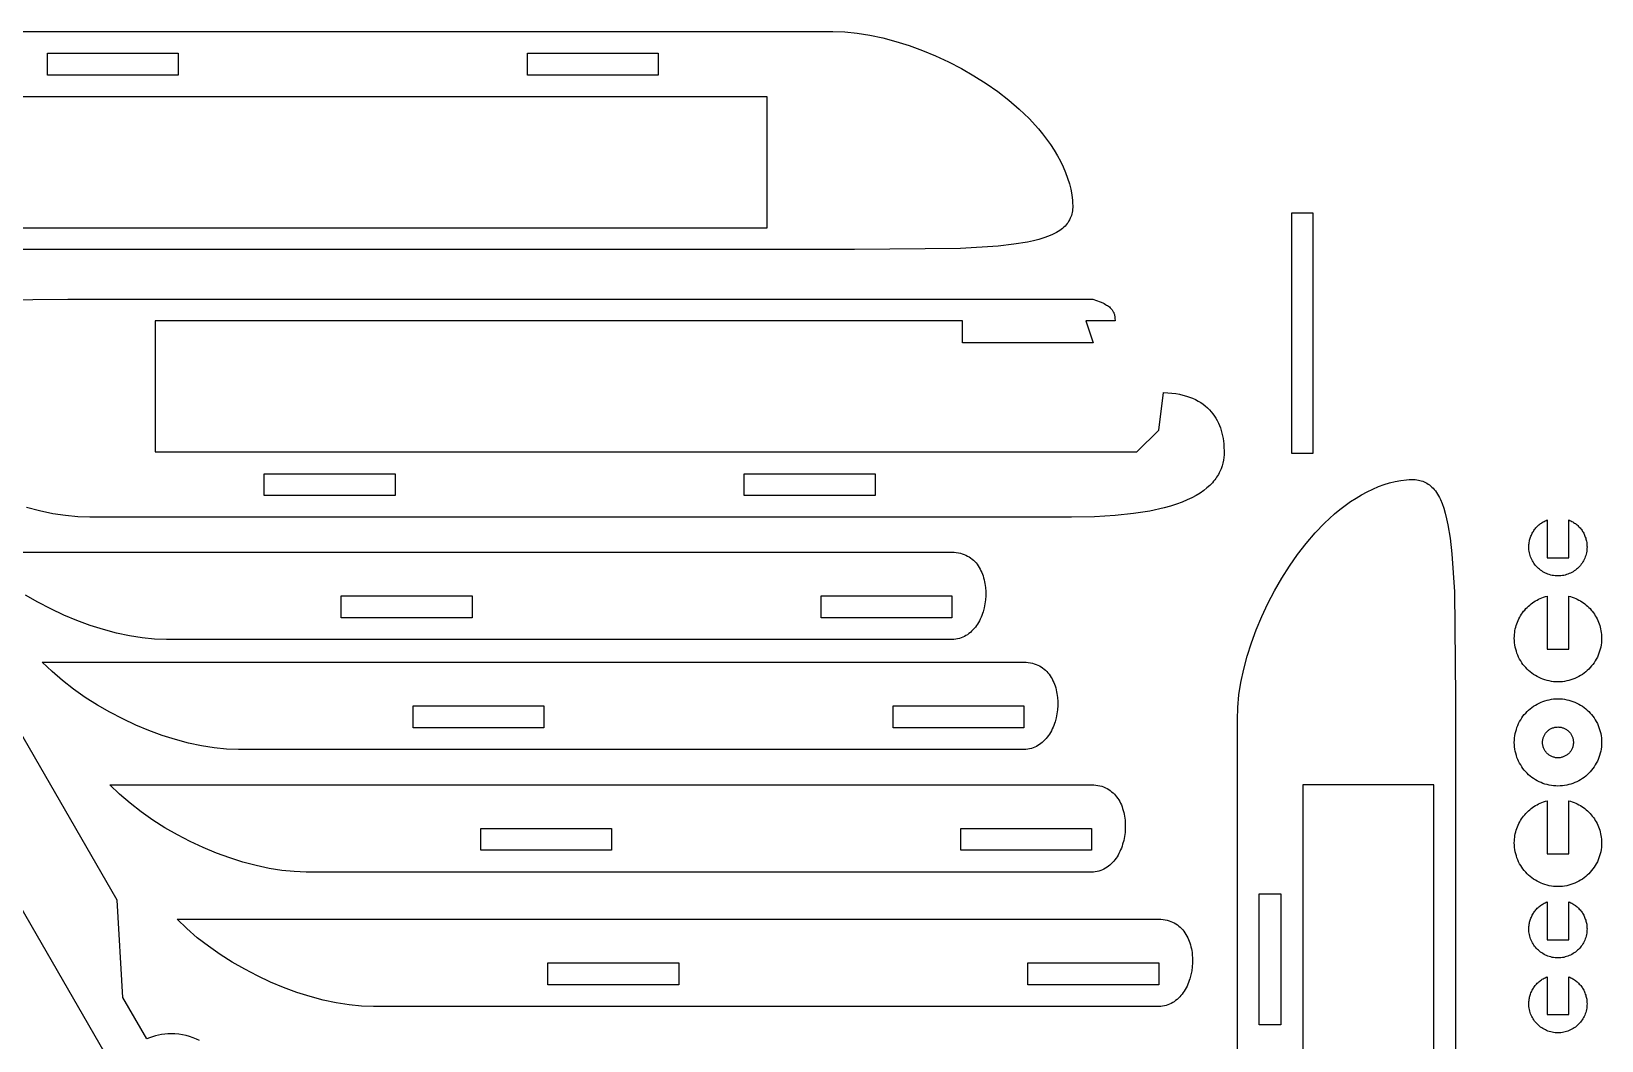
# Model space of a CAD drawing. Header units: inches. Extents: x -18 to 18, y -12.1 to 12.1.
# Drawn here: x -0.33 to 16.67, y 1.19 to 12.12 of the extents above; entities that cross this region are included whole.
import ezdxf

# ---------------------------------------------------------------- set-up
doc = ezdxf.new("R2010")
doc.units = ezdxf.units.IN
doc.header["$MEASUREMENT"] = 0
doc.layers.get('0').update_dxf_attribs({"color": 134})

msp = doc.modelspace()

# ---------------------------------------------------------------- linework, layer by layer
at = {"color": 156}
for points in [[(-2.281, 12.123), (1.498, 12.123), (2.207, 12.123), (7.404, 12.123), (8.349, 12.123), (8.479, 12.118), (8.613, 12.105), (8.751, 12.083), (8.891, 12.053), (9.033, 12.015), (9.177, 11.97), (9.32, 11.917), (9.463, 11.858), (9.604, 11.792), (9.742, 11.72), (9.878, 11.642), (10.009, 11.559), (10.135, 11.471), (10.255, 11.377), (10.369, 11.28), (10.475, 11.178), (10.575, 11.069), (10.621, 11.012), (10.665, 10.955), (10.707, 10.897), (10.746, 10.837), (10.781, 10.777), (10.814, 10.717), (10.843, 10.656), (10.87, 10.595), (10.892, 10.534), (10.911, 10.473), (10.926, 10.413), (10.937, 10.352), (10.944, 10.292), (10.946, 10.263), (10.947, 10.233), (10.947, 10.215), (10.946, 10.197), (10.944, 10.18), (10.941, 10.163), (10.937, 10.146), (10.933, 10.13), (10.927, 10.114), (10.921, 10.099), (10.914, 10.084), (10.906, 10.07), (10.897, 10.055), (10.887, 10.042), (10.876, 10.028), (10.864, 10.015), (10.851, 10.003), (10.837, 9.99), (10.822, 9.979), (10.806, 9.967), (10.788, 9.956), (10.77, 9.945), (10.751, 9.935), (10.73, 9.925), (10.685, 9.906), (10.635, 9.888), (10.581, 9.871), (10.521, 9.856), (10.456, 9.842), (10.31, 9.818), (10.141, 9.798), (9.731, 9.771), (8.585, 9.761), (6.459, 9.761), (-0.155, 9.761), (-2.512, 9.761)], [(-1.1, 9.997), (7.64, 9.997), (7.64, 11.414), (-1.572, 11.414)], [(-1.078, 9.212), (0.067, 9.223), (2.193, 9.223), (8.808, 9.223), (11.165, 9.223), (11.206, 9.209), (11.243, 9.196), (11.275, 9.182), (11.289, 9.175), (11.302, 9.167), (11.314, 9.16), (11.325, 9.153), (11.335, 9.146), (11.344, 9.139), (11.353, 9.131), (11.36, 9.124), (11.367, 9.116), (11.373, 9.109), (11.378, 9.101), (11.383, 9.094), (11.387, 9.086), (11.391, 9.079), (11.394, 9.071), (11.397, 9.064), (11.399, 9.056), (11.401, 9.048), (11.402, 9.041), (11.403, 9.033), (11.405, 9.018), (11.406, 8.987), (11.091, 8.987), (11.17, 8.75), (9.752, 8.75), (9.752, 8.987), (1.012, 8.987), (1.012, 7.569), (10.225, 7.569), (11.642, 7.569), (11.878, 7.806), (11.932, 8.212), (11.978, 8.21), (12.022, 8.206), (12.063, 8.201), (12.103, 8.193), (12.141, 8.185), (12.178, 8.174), (12.212, 8.163), (12.245, 8.15), (12.276, 8.136), (12.305, 8.12), (12.333, 8.103), (12.359, 8.086), (12.383, 8.067), (12.406, 8.047), (12.427, 8.026), (12.447, 8.004), (12.465, 7.981), (12.482, 7.957), (12.498, 7.933), (12.512, 7.908), (12.525, 7.882), (12.536, 7.856), (12.546, 7.829), (12.555, 7.801), (12.563, 7.773), (12.57, 7.745), (12.575, 7.716), (12.58, 7.687), (12.583, 7.658), (12.585, 7.629), (12.587, 7.569), (12.586, 7.539), (12.584, 7.509), (12.579, 7.479), (12.573, 7.448), (12.565, 7.417), (12.554, 7.387), (12.548, 7.371), (12.541, 7.356), (12.533, 7.341), (12.525, 7.326), (12.516, 7.311), (12.506, 7.296), (12.496, 7.281), (12.485, 7.266), (12.473, 7.251), (12.46, 7.236), (12.432, 7.207), (12.401, 7.179), (12.366, 7.151), (12.327, 7.124), (12.285, 7.098), (12.238, 7.073), (12.187, 7.049), (12.131, 7.026), (12.071, 7.004), (12.006, 6.983), (11.937, 6.964), (11.782, 6.929), (11.606, 6.901), (11.406, 6.88), (11.183, 6.866), (10.934, 6.861), (7.154, 6.861), (6.445, 6.861), (1.249, 6.861), (0.304, 6.861), (0.174, 6.865), (0.04, 6.879), (-0.098, 6.9), (-0.239, 6.93), (-0.381, 6.968)], [(1.493, 1.194), (1.458, 1.211), (1.422, 1.226), (1.384, 1.239), (1.346, 1.249), (1.307, 1.258), (1.267, 1.264), (1.226, 1.268), (1.185, 1.269), (1.15, 1.268), (1.115, 1.265), (1.081, 1.261), (1.048, 1.255), (1.015, 1.247), (0.983, 1.237), (0.952, 1.226), (0.922, 1.213), (0.662, 1.662), (0.599, 2.716), (-2.59, 8.24)], [(-3.408, 7.767), (0.574, 0.869)], [(12.73, -1.469), (12.73, 3.728), (12.73, 4.673), (12.734, 4.803), (12.747, 4.937), (12.769, 5.074), (12.799, 5.215), (12.837, 5.357), (12.883, 5.501), (12.935, 5.644), (12.994, 5.787), (13.06, 5.928), (13.132, 6.066), (13.21, 6.202), (13.293, 6.333), (13.382, 6.459), (13.475, 6.579), (13.573, 6.693), (13.674, 6.799), (13.783, 6.899), (13.84, 6.945), (13.897, 6.989), (13.956, 7.031), (14.015, 7.069), (14.075, 7.105), (14.135, 7.138), (14.196, 7.167), (14.257, 7.193), (14.318, 7.216), (14.379, 7.235), (14.44, 7.25), (14.5, 7.261), (14.56, 7.268), (14.59, 7.27), (14.619, 7.271), (14.638, 7.271), (14.655, 7.27), (14.673, 7.268), (14.69, 7.265), (14.706, 7.261), (14.722, 7.257), (14.738, 7.251), (14.753, 7.245), (14.768, 7.238), (14.783, 7.23), (14.797, 7.221), (14.811, 7.211), (14.824, 7.2), (14.837, 7.188), (14.85, 7.175), (14.862, 7.161), (14.874, 7.146), (14.885, 7.13), (14.896, 7.112), (14.907, 7.094), (14.918, 7.074), (14.928, 7.054), (14.947, 7.009), (14.965, 6.959), (14.981, 6.905), (14.996, 6.845), (15.01, 6.78), (15.035, 6.634), (15.054, 6.465), (15.081, 6.054), (15.092, 4.909), (15.092, 2.783), (15.092, -3.831)], [(-0.99, 6.483), (9.64, 6.483), (9.664, 6.482), (9.687, 6.48), (9.709, 6.477), (9.731, 6.472), (9.751, 6.466), (9.771, 6.459), (9.79, 6.451), (9.808, 6.442), (9.825, 6.432), (9.842, 6.421), (9.857, 6.409), (9.872, 6.396), (9.886, 6.382), (9.9, 6.367), (9.912, 6.352), (9.924, 6.336), (9.934, 6.319), (9.945, 6.301), (9.954, 6.283), (9.962, 6.264), (9.97, 6.245), (9.977, 6.226), (9.983, 6.206), (9.989, 6.185), (9.993, 6.164), (9.997, 6.143), (10.001, 6.122), (10.003, 6.1), (10.006, 6.056), (10.006, 6.012), (10.003, 5.968), (9.997, 5.924), (9.988, 5.881), (9.977, 5.839), (9.97, 5.819), (9.963, 5.798), (9.955, 5.779), (9.946, 5.759), (9.937, 5.741), (9.927, 5.722), (9.916, 5.705), (9.905, 5.688), (9.893, 5.671), (9.88, 5.656), (9.867, 5.641), (9.853, 5.627), (9.839, 5.614), (9.823, 5.602), (9.808, 5.59), (9.791, 5.58), (9.775, 5.571), (9.757, 5.562), (9.739, 5.555), (9.72, 5.549), (9.701, 5.545), (9.681, 5.541), (9.661, 5.539), (9.64, 5.538), (7.986, 5.538), (7.277, 5.538), (2.081, 5.538), (1.136, 5.538), (1.006, 5.542), (0.872, 5.556), (0.734, 5.578), (0.594, 5.608), (0.451, 5.646), (0.308, 5.691), (0.165, 5.743), (0.022, 5.803), (-0.119, 5.869), (-0.258, 5.941), (-0.393, 6.018)], [(14.856, -4.776), (14.856, 3.964), (13.438, 3.964), (13.438, -5.249)]]:
    msp.add_lwpolyline(points, dxfattribs=at)
for points in [[(1.262, 11.65), (-0.155, 11.65), (-0.155, 11.887), (1.262, 11.887)], [(6.459, 11.65), (5.042, 11.65), (5.042, 11.887), (6.459, 11.887)], [(13.551, 7.554), (13.551, 10.153), (13.315, 10.153), (13.315, 7.554)], [(2.193, 7.333), (3.611, 7.333), (3.611, 7.097), (2.193, 7.097)], [(7.39, 7.333), (8.808, 7.333), (8.808, 7.097), (7.39, 7.097)], [(16.084, 6.832), (16.084, 6.423), (16.32, 6.423), (16.32, 6.832), (16.331, 6.827), (16.341, 6.823), (16.351, 6.817), (16.361, 6.812), (16.371, 6.806), (16.381, 6.799), (16.39, 6.793), (16.399, 6.786), (16.408, 6.778), (16.417, 6.771), (16.425, 6.763), (16.433, 6.754), (16.441, 6.746), (16.448, 6.737), (16.455, 6.728), (16.462, 6.719), (16.468, 6.709), (16.474, 6.699), (16.48, 6.689), (16.485, 6.679), (16.49, 6.668), (16.494, 6.658), (16.498, 6.647), (16.502, 6.636), (16.505, 6.624), (16.508, 6.613), (16.511, 6.601), (16.513, 6.589), (16.515, 6.577), (16.516, 6.565), (16.516, 6.553), (16.517, 6.541), (16.516, 6.525), (16.515, 6.509), (16.513, 6.493), (16.51, 6.478), (16.507, 6.462), (16.502, 6.447), (16.498, 6.433), (16.492, 6.418), (16.486, 6.404), (16.479, 6.391), (16.471, 6.378), (16.463, 6.365), (16.454, 6.353), (16.445, 6.341), (16.435, 6.329), (16.424, 6.318), (16.413, 6.308), (16.402, 6.298), (16.39, 6.289), (16.378, 6.28), (16.365, 6.272), (16.352, 6.264), (16.338, 6.257), (16.324, 6.251), (16.31, 6.245), (16.295, 6.24), (16.28, 6.236), (16.265, 6.232), (16.25, 6.23), (16.234, 6.228), (16.218, 6.226), (16.202, 6.226), (16.186, 6.226), (16.17, 6.228), (16.154, 6.23), (16.138, 6.232), (16.123, 6.236), (16.108, 6.24), (16.093, 6.245), (16.079, 6.251), (16.065, 6.257), (16.052, 6.264), (16.038, 6.272), (16.026, 6.28), (16.013, 6.289), (16.001, 6.298), (15.99, 6.308), (15.979, 6.318), (15.969, 6.329), (15.959, 6.341), (15.949, 6.353), (15.941, 6.365), (15.932, 6.378), (15.925, 6.391), (15.918, 6.404), (15.912, 6.418), (15.906, 6.433), (15.901, 6.447), (15.897, 6.462), (15.893, 6.478), (15.89, 6.493), (15.888, 6.509), (15.887, 6.525), (15.887, 6.541), (15.887, 6.553), (15.888, 6.565), (15.889, 6.577), (15.89, 6.589), (15.893, 6.601), (15.895, 6.613), (15.898, 6.624), (15.901, 6.636), (15.905, 6.647), (15.909, 6.658), (15.914, 6.668), (15.919, 6.679), (15.924, 6.689), (15.929, 6.699), (15.935, 6.709), (15.942, 6.719), (15.949, 6.728), (15.956, 6.737), (15.963, 6.746), (15.971, 6.754), (15.978, 6.763), (15.987, 6.771), (15.995, 6.778), (16.004, 6.786), (16.013, 6.793), (16.023, 6.799), (16.032, 6.806), (16.042, 6.812), (16.052, 6.817), (16.062, 6.823), (16.073, 6.827)], [(3.026, 6.01), (4.443, 6.01), (4.443, 5.774), (3.026, 5.774)], [(8.222, 6.01), (9.64, 6.01), (9.64, 5.774), (8.222, 5.774)], [(16.084, 6.007), (16.084, 5.433), (16.32, 5.433), (16.32, 6.007), (16.339, 6.002), (16.357, 5.996), (16.376, 5.99), (16.394, 5.982), (16.411, 5.974), (16.428, 5.965), (16.445, 5.956), (16.461, 5.946), (16.477, 5.935), (16.492, 5.923), (16.507, 5.911), (16.521, 5.899), (16.535, 5.885), (16.549, 5.872), (16.561, 5.857), (16.573, 5.843), (16.585, 5.827), (16.596, 5.812), (16.606, 5.795), (16.616, 5.779), (16.625, 5.762), (16.633, 5.744), (16.641, 5.726), (16.647, 5.708), (16.654, 5.69), (16.659, 5.671), (16.663, 5.652), (16.667, 5.632), (16.67, 5.612), (16.672, 5.592), (16.674, 5.572), (16.674, 5.551), (16.674, 5.527), (16.672, 5.503), (16.669, 5.48), (16.665, 5.456), (16.659, 5.433), (16.653, 5.411), (16.645, 5.389), (16.637, 5.368), (16.628, 5.347), (16.617, 5.326), (16.606, 5.307), (16.593, 5.287), (16.58, 5.269), (16.566, 5.251), (16.551, 5.234), (16.536, 5.218), (16.519, 5.202), (16.502, 5.187), (16.484, 5.173), (16.466, 5.16), (16.447, 5.147), (16.427, 5.136), (16.406, 5.126), (16.385, 5.116), (16.364, 5.108), (16.342, 5.1), (16.32, 5.094), (16.297, 5.089), (16.274, 5.084), (16.25, 5.081), (16.226, 5.08), (16.202, 5.079), (16.177, 5.08), (16.153, 5.081), (16.13, 5.084), (16.107, 5.089), (16.084, 5.094), (16.061, 5.1), (16.039, 5.108), (16.018, 5.116), (15.997, 5.126), (15.977, 5.136), (15.957, 5.147), (15.938, 5.16), (15.919, 5.173), (15.901, 5.187), (15.884, 5.202), (15.868, 5.218), (15.852, 5.234), (15.837, 5.251), (15.823, 5.269), (15.81, 5.287), (15.798, 5.307), (15.786, 5.326), (15.776, 5.347), (15.766, 5.368), (15.758, 5.389), (15.751, 5.411), (15.744, 5.433), (15.739, 5.456), (15.735, 5.48), (15.732, 5.503), (15.73, 5.527), (15.729, 5.551), (15.73, 5.572), (15.731, 5.592), (15.733, 5.612), (15.736, 5.632), (15.74, 5.652), (15.744, 5.671), (15.75, 5.69), (15.756, 5.708), (15.763, 5.726), (15.77, 5.744), (15.779, 5.762), (15.788, 5.779), (15.797, 5.795), (15.808, 5.812), (15.818, 5.827), (15.83, 5.843), (15.842, 5.857), (15.855, 5.872), (15.868, 5.885), (15.882, 5.899), (15.896, 5.911), (15.911, 5.923), (15.926, 5.935), (15.942, 5.946), (15.959, 5.956), (15.975, 5.965), (15.992, 5.974), (16.01, 5.982), (16.028, 5.99), (16.046, 5.996), (16.065, 6.002)], [(10.419, 4.347), (8.766, 4.347), (8.057, 4.347), (2.86, 4.347), (1.915, 4.347), (1.785, 4.352), (1.651, 4.365), (1.513, 4.387), (1.373, 4.417), (1.231, 4.455), (1.087, 4.5), (0.944, 4.553), (0.801, 4.612), (0.66, 4.678), (0.522, 4.75), (0.386, 4.828), (0.255, 4.911), (0.129, 4.999), (0.009, 5.093), (-0.105, 5.19), (-0.211, 5.292), (10.419, 5.292), (10.443, 5.291), (10.466, 5.289), (10.489, 5.286), (10.51, 5.281), (10.531, 5.276), (10.55, 5.269), (10.569, 5.261), (10.587, 5.252), (10.605, 5.241), (10.621, 5.23), (10.637, 5.218), (10.652, 5.205), (10.666, 5.191), (10.679, 5.177), (10.691, 5.161), (10.703, 5.145), (10.714, 5.128), (10.724, 5.111), (10.733, 5.092), (10.742, 5.074), (10.749, 5.055), (10.756, 5.035), (10.763, 5.015), (10.768, 4.994), (10.773, 4.973), (10.777, 4.952), (10.78, 4.931), (10.782, 4.909), (10.785, 4.866), (10.785, 4.822), (10.782, 4.777), (10.776, 4.734), (10.768, 4.691), (10.756, 4.648), (10.749, 4.628), (10.742, 4.608), (10.734, 4.588), (10.725, 4.569), (10.716, 4.55), (10.706, 4.532), (10.695, 4.514), (10.684, 4.497), (10.672, 4.481), (10.659, 4.465), (10.646, 4.45), (10.632, 4.436), (10.618, 4.423), (10.603, 4.411), (10.587, 4.4), (10.571, 4.389), (10.554, 4.38), (10.536, 4.372), (10.518, 4.365), (10.5, 4.359), (10.48, 4.354), (10.461, 4.35), (10.44, 4.348)], [(3.805, 4.82), (5.222, 4.82), (5.222, 4.583), (3.805, 4.583)], [(9.002, 4.82), (10.419, 4.82), (10.419, 4.583), (9.002, 4.583)], [(16.202, 3.951), (16.177, 3.952), (16.153, 3.954), (16.13, 3.957), (16.107, 3.961), (16.084, 3.966), (16.061, 3.972), (16.039, 3.98), (16.018, 3.988), (15.997, 3.998), (15.977, 4.008), (15.957, 4.02), (15.938, 4.032), (15.919, 4.045), (15.901, 4.059), (15.884, 4.074), (15.868, 4.09), (15.852, 4.106), (15.837, 4.123), (15.823, 4.141), (15.81, 4.159), (15.798, 4.179), (15.786, 4.198), (15.776, 4.219), (15.766, 4.24), (15.758, 4.261), (15.751, 4.283), (15.744, 4.306), (15.739, 4.328), (15.735, 4.352), (15.732, 4.375), (15.73, 4.399), (15.729, 4.424), (15.73, 4.448), (15.732, 4.472), (15.735, 4.495), (15.739, 4.519), (15.744, 4.541), (15.751, 4.564), (15.758, 4.586), (15.766, 4.607), (15.776, 4.628), (15.786, 4.649), (15.798, 4.668), (15.81, 4.688), (15.823, 4.706), (15.837, 4.724), (15.852, 4.741), (15.868, 4.757), (15.884, 4.773), (15.901, 4.788), (15.919, 4.802), (15.938, 4.815), (15.957, 4.827), (15.977, 4.839), (15.997, 4.849), (16.018, 4.859), (16.039, 4.867), (16.061, 4.875), (16.084, 4.881), (16.107, 4.886), (16.13, 4.891), (16.153, 4.894), (16.177, 4.895), (16.202, 4.896), (16.226, 4.895), (16.25, 4.894), (16.274, 4.891), (16.297, 4.886), (16.32, 4.881), (16.342, 4.875), (16.364, 4.867), (16.385, 4.859), (16.406, 4.849), (16.427, 4.839), (16.447, 4.827), (16.466, 4.815), (16.484, 4.802), (16.502, 4.788), (16.519, 4.773), (16.536, 4.757), (16.551, 4.741), (16.566, 4.724), (16.58, 4.706), (16.593, 4.688), (16.606, 4.668), (16.617, 4.649), (16.628, 4.628), (16.637, 4.607), (16.645, 4.586), (16.653, 4.564), (16.659, 4.541), (16.665, 4.519), (16.669, 4.495), (16.672, 4.472), (16.674, 4.448), (16.674, 4.424), (16.674, 4.399), (16.672, 4.375), (16.669, 4.352), (16.665, 4.328), (16.659, 4.306), (16.653, 4.283), (16.645, 4.261), (16.637, 4.24), (16.628, 4.219), (16.617, 4.198), (16.606, 4.179), (16.593, 4.159), (16.58, 4.141), (16.566, 4.123), (16.551, 4.106), (16.536, 4.09), (16.519, 4.074), (16.502, 4.059), (16.484, 4.045), (16.466, 4.032), (16.447, 4.02), (16.427, 4.008), (16.406, 3.998), (16.385, 3.988), (16.364, 3.98), (16.342, 3.972), (16.32, 3.966), (16.297, 3.961), (16.274, 3.957), (16.25, 3.954), (16.226, 3.952)], [(16.202, 4.256), (16.193, 4.257), (16.185, 4.257), (16.176, 4.258), (16.168, 4.26), (16.16, 4.262), (16.152, 4.264), (16.144, 4.267), (16.137, 4.27), (16.129, 4.273), (16.122, 4.277), (16.115, 4.281), (16.108, 4.285), (16.102, 4.29), (16.095, 4.295), (16.089, 4.3), (16.084, 4.305), (16.078, 4.311), (16.073, 4.317), (16.068, 4.324), (16.063, 4.33), (16.059, 4.337), (16.055, 4.344), (16.051, 4.351), (16.048, 4.359), (16.045, 4.366), (16.042, 4.374), (16.04, 4.382), (16.038, 4.39), (16.037, 4.398), (16.036, 4.406), (16.035, 4.415), (16.035, 4.424), (16.035, 4.432), (16.036, 4.441), (16.037, 4.449), (16.038, 4.457), (16.04, 4.465), (16.042, 4.473), (16.045, 4.481), (16.048, 4.488), (16.051, 4.496), (16.055, 4.503), (16.059, 4.51), (16.063, 4.517), (16.068, 4.523), (16.073, 4.53), (16.078, 4.536), (16.084, 4.542), (16.089, 4.547), (16.095, 4.552), (16.102, 4.557), (16.108, 4.562), (16.115, 4.566), (16.122, 4.57), (16.129, 4.574), (16.137, 4.577), (16.144, 4.58), (16.152, 4.583), (16.16, 4.585), (16.168, 4.587), (16.176, 4.589), (16.185, 4.59), (16.193, 4.59), (16.202, 4.591), (16.21, 4.59), (16.219, 4.59), (16.227, 4.589), (16.235, 4.587), (16.243, 4.585), (16.251, 4.583), (16.259, 4.58), (16.267, 4.577), (16.274, 4.574), (16.281, 4.57), (16.288, 4.566), (16.295, 4.562), (16.302, 4.557), (16.308, 4.552), (16.314, 4.547), (16.32, 4.542), (16.325, 4.536), (16.331, 4.53), (16.336, 4.523), (16.34, 4.517), (16.345, 4.51), (16.349, 4.503), (16.352, 4.496), (16.356, 4.488), (16.359, 4.481), (16.361, 4.473), (16.363, 4.465), (16.365, 4.457), (16.367, 4.449), (16.368, 4.441), (16.369, 4.432), (16.369, 4.424), (16.369, 4.415), (16.368, 4.406), (16.367, 4.398), (16.365, 4.39), (16.363, 4.382), (16.361, 4.374), (16.359, 4.366), (16.356, 4.359), (16.352, 4.351), (16.349, 4.344), (16.345, 4.337), (16.34, 4.33), (16.336, 4.324), (16.331, 4.317), (16.325, 4.311), (16.32, 4.305), (16.314, 4.3), (16.308, 4.295), (16.302, 4.29), (16.295, 4.285), (16.288, 4.281), (16.281, 4.277), (16.274, 4.273), (16.267, 4.27), (16.259, 4.267), (16.251, 4.264), (16.243, 4.262), (16.235, 4.26), (16.227, 4.258), (16.219, 4.257), (16.21, 4.257)], [(11.151, 3.019), (9.497, 3.019), (8.789, 3.019), (3.592, 3.019), (2.647, 3.019), (2.517, 3.024), (2.383, 3.037), (2.245, 3.059), (2.105, 3.089), (1.962, 3.127), (1.819, 3.172), (1.676, 3.225), (1.533, 3.284), (1.392, 3.35), (1.253, 3.422), (1.118, 3.5), (0.987, 3.583), (0.861, 3.671), (0.741, 3.765), (0.627, 3.862), (0.521, 3.964), (11.151, 3.964), (11.175, 3.963), (11.198, 3.961), (11.22, 3.958), (11.242, 3.953), (11.262, 3.948), (11.282, 3.941), (11.301, 3.933), (11.319, 3.923), (11.337, 3.913), (11.353, 3.902), (11.369, 3.89), (11.384, 3.877), (11.398, 3.863), (11.411, 3.849), (11.423, 3.833), (11.435, 3.817), (11.446, 3.8), (11.456, 3.783), (11.465, 3.764), (11.474, 3.746), (11.481, 3.727), (11.488, 3.707), (11.494, 3.687), (11.5, 3.666), (11.505, 3.645), (11.509, 3.624), (11.512, 3.603), (11.514, 3.581), (11.517, 3.538), (11.517, 3.493), (11.514, 3.449), (11.508, 3.406), (11.499, 3.362), (11.488, 3.32), (11.481, 3.3), (11.474, 3.28), (11.466, 3.26), (11.457, 3.241), (11.448, 3.222), (11.438, 3.204), (11.427, 3.186), (11.416, 3.169), (11.404, 3.153), (11.391, 3.137), (11.378, 3.122), (11.364, 3.108), (11.35, 3.095), (11.335, 3.083), (11.319, 3.072), (11.303, 3.061), (11.286, 3.052), (11.268, 3.044), (11.25, 3.037), (11.231, 3.031), (11.212, 3.026), (11.192, 3.022), (11.172, 3.02)], [(16.084, 3.791), (16.084, 3.217), (16.32, 3.217), (16.32, 3.791), (16.339, 3.786), (16.357, 3.78), (16.376, 3.773), (16.394, 3.766), (16.411, 3.758), (16.428, 3.749), (16.445, 3.739), (16.461, 3.729), (16.477, 3.718), (16.492, 3.707), (16.507, 3.695), (16.521, 3.682), (16.535, 3.669), (16.549, 3.655), (16.561, 3.641), (16.573, 3.626), (16.585, 3.611), (16.596, 3.595), (16.606, 3.579), (16.616, 3.562), (16.625, 3.545), (16.633, 3.528), (16.641, 3.51), (16.647, 3.492), (16.654, 3.473), (16.659, 3.454), (16.663, 3.435), (16.667, 3.416), (16.67, 3.396), (16.672, 3.376), (16.674, 3.356), (16.674, 3.335), (16.674, 3.311), (16.672, 3.287), (16.669, 3.263), (16.665, 3.24), (16.659, 3.217), (16.653, 3.195), (16.645, 3.173), (16.637, 3.151), (16.628, 3.13), (16.617, 3.11), (16.606, 3.09), (16.593, 3.071), (16.58, 3.053), (16.566, 3.035), (16.551, 3.018), (16.536, 3.001), (16.519, 2.985), (16.502, 2.971), (16.484, 2.957), (16.466, 2.943), (16.447, 2.931), (16.427, 2.92), (16.406, 2.909), (16.385, 2.9), (16.364, 2.891), (16.342, 2.884), (16.32, 2.878), (16.297, 2.872), (16.274, 2.868), (16.25, 2.865), (16.226, 2.863), (16.202, 2.863), (16.177, 2.863), (16.153, 2.865), (16.13, 2.868), (16.107, 2.872), (16.084, 2.878), (16.061, 2.884), (16.039, 2.891), (16.018, 2.9), (15.997, 2.909), (15.977, 2.92), (15.957, 2.931), (15.938, 2.943), (15.919, 2.957), (15.901, 2.971), (15.884, 2.985), (15.868, 3.001), (15.852, 3.018), (15.837, 3.035), (15.823, 3.053), (15.81, 3.071), (15.798, 3.09), (15.786, 3.11), (15.776, 3.13), (15.766, 3.151), (15.758, 3.173), (15.751, 3.195), (15.744, 3.217), (15.739, 3.24), (15.735, 3.263), (15.732, 3.287), (15.73, 3.311), (15.729, 3.335), (15.73, 3.356), (15.731, 3.376), (15.733, 3.396), (15.736, 3.416), (15.74, 3.435), (15.744, 3.454), (15.75, 3.473), (15.756, 3.492), (15.763, 3.51), (15.77, 3.528), (15.779, 3.545), (15.788, 3.562), (15.797, 3.579), (15.808, 3.595), (15.818, 3.611), (15.83, 3.626), (15.842, 3.641), (15.855, 3.655), (15.868, 3.669), (15.882, 3.682), (15.896, 3.695), (15.911, 3.707), (15.926, 3.718), (15.942, 3.729), (15.959, 3.739), (15.975, 3.749), (15.992, 3.758), (16.01, 3.766), (16.028, 3.773), (16.046, 3.78), (16.065, 3.786)], [(4.537, 3.492), (5.954, 3.492), (5.954, 3.255), (4.537, 3.255)], [(9.734, 3.492), (11.151, 3.492), (11.151, 3.255), (9.734, 3.255)], [(13.202, 2.783), (13.202, 1.366), (12.966, 1.366), (12.966, 2.783)], [(16.084, 2.696), (16.084, 2.287), (16.32, 2.287), (16.32, 2.696), (16.331, 2.692), (16.341, 2.687), (16.351, 2.681), (16.361, 2.676), (16.371, 2.67), (16.381, 2.663), (16.39, 2.657), (16.399, 2.65), (16.408, 2.642), (16.417, 2.635), (16.425, 2.627), (16.433, 2.619), (16.441, 2.61), (16.448, 2.601), (16.455, 2.592), (16.462, 2.583), (16.468, 2.573), (16.474, 2.563), (16.48, 2.553), (16.485, 2.543), (16.49, 2.532), (16.494, 2.522), (16.498, 2.511), (16.502, 2.5), (16.505, 2.488), (16.508, 2.477), (16.511, 2.465), (16.513, 2.454), (16.515, 2.442), (16.516, 2.43), (16.516, 2.417), (16.517, 2.405), (16.516, 2.389), (16.515, 2.373), (16.513, 2.357), (16.51, 2.342), (16.507, 2.326), (16.502, 2.311), (16.498, 2.297), (16.492, 2.283), (16.486, 2.269), (16.479, 2.255), (16.471, 2.242), (16.463, 2.229), (16.454, 2.217), (16.445, 2.205), (16.435, 2.193), (16.424, 2.182), (16.413, 2.172), (16.402, 2.162), (16.39, 2.153), (16.378, 2.144), (16.365, 2.136), (16.352, 2.128), (16.338, 2.121), (16.324, 2.115), (16.31, 2.109), (16.295, 2.104), (16.28, 2.1), (16.265, 2.096), (16.25, 2.094), (16.234, 2.092), (16.218, 2.09), (16.202, 2.09), (16.186, 2.09), (16.17, 2.092), (16.154, 2.094), (16.138, 2.096), (16.123, 2.1), (16.108, 2.104), (16.093, 2.109), (16.079, 2.115), (16.065, 2.121), (16.052, 2.128), (16.038, 2.136), (16.026, 2.144), (16.013, 2.153), (16.001, 2.162), (15.99, 2.172), (15.979, 2.182), (15.969, 2.193), (15.959, 2.205), (15.949, 2.217), (15.941, 2.229), (15.932, 2.242), (15.925, 2.255), (15.918, 2.269), (15.912, 2.283), (15.906, 2.297), (15.901, 2.311), (15.897, 2.326), (15.893, 2.342), (15.89, 2.357), (15.888, 2.373), (15.887, 2.389), (15.887, 2.405), (15.887, 2.417), (15.888, 2.43), (15.889, 2.442), (15.89, 2.454), (15.893, 2.465), (15.895, 2.477), (15.898, 2.488), (15.901, 2.5), (15.905, 2.511), (15.909, 2.522), (15.914, 2.532), (15.919, 2.543), (15.924, 2.553), (15.929, 2.563), (15.935, 2.573), (15.942, 2.583), (15.949, 2.592), (15.956, 2.601), (15.963, 2.61), (15.971, 2.619), (15.978, 2.627), (15.987, 2.635), (15.995, 2.642), (16.004, 2.65), (16.013, 2.657), (16.023, 2.663), (16.032, 2.67), (16.042, 2.676), (16.052, 2.681), (16.062, 2.687), (16.073, 2.692)], [(11.879, 1.564), (10.225, 1.564), (9.516, 1.564), (4.319, 1.564), (3.375, 1.564), (3.245, 1.568), (3.111, 1.582), (2.973, 1.604), (2.832, 1.634), (2.69, 1.672), (2.547, 1.717), (2.403, 1.769), (2.261, 1.829), (2.12, 1.895), (1.981, 1.967), (1.846, 2.044), (1.715, 2.128), (1.588, 2.216), (1.468, 2.309), (1.355, 2.407), (1.249, 2.509), (11.879, 2.509), (11.903, 2.508), (11.926, 2.506), (11.948, 2.503), (11.969, 2.498), (11.99, 2.492), (12.01, 2.485), (12.029, 2.477), (12.047, 2.468), (12.064, 2.458), (12.081, 2.447), (12.096, 2.435), (12.111, 2.422), (12.125, 2.408), (12.138, 2.393), (12.151, 2.378), (12.162, 2.362), (12.173, 2.345), (12.183, 2.327), (12.193, 2.309), (12.201, 2.29), (12.209, 2.271), (12.216, 2.252), (12.222, 2.232), (12.228, 2.211), (12.232, 2.19), (12.236, 2.169), (12.239, 2.148), (12.242, 2.126), (12.245, 2.082), (12.244, 2.038), (12.241, 1.994), (12.236, 1.95), (12.227, 1.907), (12.216, 1.865), (12.209, 1.845), (12.202, 1.824), (12.194, 1.805), (12.185, 1.785), (12.175, 1.767), (12.165, 1.748), (12.155, 1.731), (12.143, 1.714), (12.132, 1.697), (12.119, 1.682), (12.106, 1.667), (12.092, 1.653), (12.077, 1.64), (12.062, 1.628), (12.047, 1.616), (12.03, 1.606), (12.013, 1.597), (11.996, 1.588), (11.978, 1.581), (11.959, 1.575), (11.94, 1.571), (11.92, 1.567), (11.9, 1.565)], [(5.264, 2.036), (6.682, 2.036), (6.682, 1.8), (5.264, 1.8)], [(10.461, 2.036), (11.879, 2.036), (11.879, 1.8), (10.461, 1.8)], [(16.084, 1.885), (16.084, 1.476), (16.32, 1.476), (16.32, 1.885), (16.331, 1.88), (16.341, 1.875), (16.351, 1.87), (16.361, 1.864), (16.371, 1.858), (16.381, 1.852), (16.39, 1.845), (16.399, 1.838), (16.408, 1.831), (16.417, 1.823), (16.425, 1.815), (16.433, 1.807), (16.441, 1.799), (16.448, 1.79), (16.455, 1.781), (16.462, 1.771), (16.468, 1.762), (16.474, 1.752), (16.48, 1.742), (16.485, 1.732), (16.49, 1.721), (16.494, 1.71), (16.498, 1.699), (16.502, 1.688), (16.505, 1.677), (16.508, 1.666), (16.511, 1.654), (16.513, 1.642), (16.515, 1.63), (16.516, 1.618), (16.516, 1.606), (16.517, 1.594), (16.516, 1.577), (16.515, 1.562), (16.513, 1.546), (16.51, 1.53), (16.507, 1.515), (16.502, 1.5), (16.498, 1.485), (16.492, 1.471), (16.486, 1.457), (16.479, 1.444), (16.471, 1.43), (16.463, 1.418), (16.454, 1.405), (16.445, 1.393), (16.435, 1.382), (16.424, 1.371), (16.413, 1.361), (16.402, 1.351), (16.39, 1.341), (16.378, 1.333), (16.365, 1.324), (16.352, 1.317), (16.338, 1.31), (16.324, 1.303), (16.31, 1.298), (16.295, 1.293), (16.28, 1.289), (16.265, 1.285), (16.25, 1.282), (16.234, 1.28), (16.218, 1.279), (16.202, 1.279), (16.186, 1.279), (16.17, 1.28), (16.154, 1.282), (16.138, 1.285), (16.123, 1.289), (16.108, 1.293), (16.093, 1.298), (16.079, 1.303), (16.065, 1.31), (16.052, 1.317), (16.038, 1.324), (16.026, 1.333), (16.013, 1.341), (16.001, 1.351), (15.99, 1.361), (15.979, 1.371), (15.969, 1.382), (15.959, 1.393), (15.949, 1.405), (15.941, 1.418), (15.932, 1.43), (15.925, 1.444), (15.918, 1.457), (15.912, 1.471), (15.906, 1.485), (15.901, 1.5), (15.897, 1.515), (15.893, 1.53), (15.89, 1.546), (15.888, 1.562), (15.887, 1.577), (15.887, 1.594), (15.887, 1.606), (15.888, 1.618), (15.889, 1.63), (15.89, 1.642), (15.893, 1.654), (15.895, 1.666), (15.898, 1.677), (15.901, 1.688), (15.905, 1.699), (15.909, 1.71), (15.914, 1.721), (15.919, 1.732), (15.924, 1.742), (15.929, 1.752), (15.935, 1.762), (15.942, 1.771), (15.949, 1.781), (15.956, 1.79), (15.963, 1.799), (15.971, 1.807), (15.978, 1.815), (15.987, 1.823), (15.995, 1.831), (16.004, 1.838), (16.013, 1.845), (16.023, 1.852), (16.032, 1.858), (16.042, 1.864), (16.052, 1.87), (16.062, 1.875), (16.073, 1.88)]]:
    msp.add_lwpolyline(points, close=True, dxfattribs=at)

doc.saveas('drawing.dxf')
